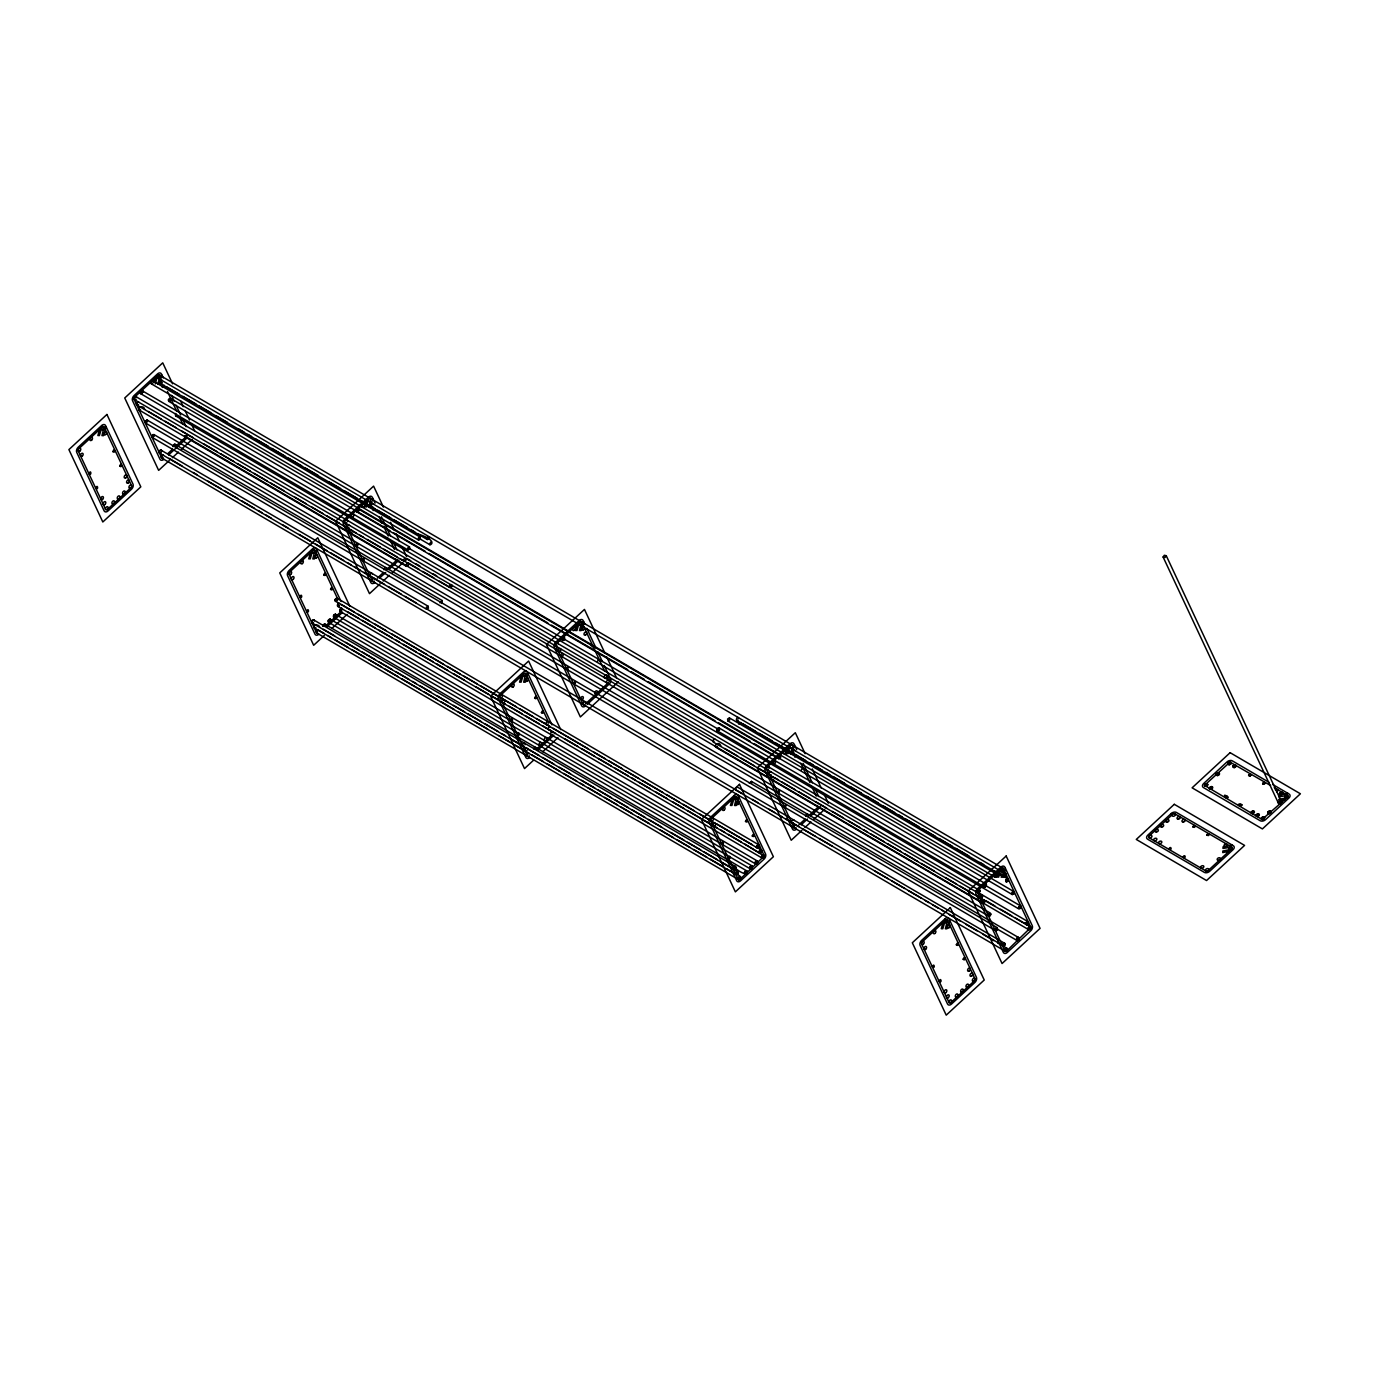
<?xml version="1.0" encoding="UTF-8"?>
<svg xmlns="http://www.w3.org/2000/svg" width="1378" height="1378" viewBox="0 0 1378 1378"><rect width="100%" height="100%" fill="white"/><g stroke="black" fill="none" stroke-linecap="round" stroke-linejoin="round"><path stroke-width="1.5" d="M801.324 769.889L802.582 768.201L803.443 769.424M982.393 901.815C984.702 906.862 985.184 895.924 982.325 902.624M154.215 435.999L152.786 434.587L151.821 437.188L995.639 930.667L997.465 929.564M175.488 445.904L174.403 444.353L172.973 446.661M359.09 510.704L357.66 509.292L356.661 511.772L778.794 758.778L780.62 757.693L780.344 755.73L358.624 509.154M741.14 724.07L741.123 722.933M749.305 783.272L751.372 781.36L1018.807 937.695M977.398 892.152L977.657 890.911M979.999 890.963L978.552 892.91L977.415 892.117M158.16 375.384L134.751 397.019L134.252 399.568L982.014 895.252L982.307 897.216L980.481 898.301L713.408 742.139L713.115 740.175L714.941 739.09M990.92 914.269L990.162 915.853M1000.893 869.673L1001.978 871.24L1003.425 869.311M997.62 929.22L997.172 927.618L153.75 434.449M1011.745 893.461L1012.485 891.893M1013.864 893.891L1014.225 891.962M1004.855 949.735L1004.889 950.975L977.484 892.479M1017.257 937.918L1016.602 940.158M1018.893 939.073L1018.876 937.953M979.655 893.392L1027.867 921.589L1028.195 923.587M1028.212 928.996L1028.401 927.721M357.849 544.913L357.574 543.759M575.487 682.678L575.349 681.662M153.768 436.171C154.439 432.933 149.53 436.585 152.855 437.498M381.706 522.917L380.517 521.762M99.629 429.488L97.855 435.534L99.405 435.569L101.783 427.49M106.123 426.732L103.488 435.655L101.938 435.62L104.091 427.042M154.284 381.895L155.473 377.865M155.249 383.945L157.626 375.867M159.572 377.934L157.781 383.997L159.331 384.031L161.967 375.109M310.498 552.785L308.706 558.831L310.257 558.865L312.634 550.787M316.974 550.029L314.356 558.934L312.789 558.917L314.942 550.322M364.533 507.207L366.324 501.161M366.1 507.242L368.477 499.163M370.424 501.23L368.632 507.293L370.182 507.311L372.818 498.405M521.349 676.064L519.558 682.127L521.108 682.162L523.502 674.083M527.826 673.325L525.207 682.231L523.657 682.196L525.793 673.618M577.175 624.441L575.401 630.504L576.951 630.521L579.328 622.46M583.669 621.702L581.034 630.607L579.483 630.573L581.637 621.995M732.2 799.361L730.409 805.424L731.959 805.441L734.353 797.38M738.694 796.622L736.059 805.527L734.508 805.493L736.644 796.915M786.252 753.8L788.044 747.737M787.803 753.818L790.18 745.756M792.126 747.823L790.335 753.869L791.902 753.904L794.52 744.998M943.052 922.657L941.26 928.703L942.828 928.738L945.205 920.659M949.545 919.918L946.91 928.824L945.36 928.789L947.496 920.211M998.895 871.034L997.104 877.08L998.654 877.114L1001.048 869.036M1005.372 868.278L1002.753 877.2L1001.186 877.166L1003.132 868.347L159.452 375.04L157.626 376.125L157.919 378.072L1005.837 874.048M599.309 660.785L598.379 659.425L597.38 661.647M779.517 791.661L779.276 790.352M175.712 413.813L175.695 415.123M159.745 376.986L159.452 375.04M170.648 400.292L170.355 398.311L1014.053 891.704L1013.157 891.497M337.421 600.222C338.867 596.485 333.183 599.275 335.595 601.308L757.297 847.883L759.123 846.798L758.83 844.852L337.128 598.259M719.075 729.703C720.522 725.982 714.837 728.773 717.249 730.805L984.323 886.967L986.148 885.882L985.856 883.918L718.782 727.756M738.711 724.018L740.692 722.52M751.647 783.307L751.372 781.36M1003.597 874.703L1003.442 876.253M1005.699 875.581L1005.854 874.031M995.932 930.718C999.877 928.789 993.917 926.533 995.639 930.718M1018.738 907.068L1018.531 908.326M175.557 413.521L175.609 415.863L1019.031 909.032L1020.874 907.981L1021.081 906.466L1020.202 908.395L1018.962 907.826L1020.788 906.052L985.27 885.348M1004.528 871.137L1030.796 927.463L1006.646 950.992A1.74 1.154 -59.7 0 1 1004.803 950.028L1005.251 948.96M1026.042 922.692L1025.938 924.259M575.298 683.178L573.437 683.591L574.781 681.438M995.484 928.651L995.209 930.305M977.622 890.946L978.501 889.964M1005.716 875.564L1005.165 876.287A1.74 1.154 -59.7 0 1 1003.356 875.288A1.74 1.154 -59.7 0 1 1005.561 873.635L1004.114 874.014M988.801 913.855L988.319 915.078L990.369 913.941L988.939 916.163L989.766 915.853M995.347 928.772L997.172 927.67M1018.755 907.12L1020.288 905.966M1004.545 945.618L1004.734 943.396A1.74 1.154 -59.7 0 0 1002.443 944.963A1.74 1.154 -59.7 0 0 1004.114 946.066A1.74 1.154 -59.7 0 0 1004.648 943.293M1005.027 949.442L1006.198 948.236L1007.387 949.494M1026.076 922.726L1027.902 921.641M1026.972 924.655L1028.16 923.553M1028.453 927.79L1029.969 926.636M170.579 400.206C172.233 397.364 166.462 398.707 168.822 401.377L389.905 530.651M357.608 545.499L355.782 545.757L357.143 543.655M590.817 645.593L592.385 645.076L592.178 646.937M779.207 792.229L777.45 792.126L779.104 790.266M146.602 422.426L144.897 422.236L146.74 422.633M364.292 560.123C362.001 563.171 362.225 556.54 364.67 558.813M568.236 669.071C565.945 671.741 566.53 665.247 568.752 667.624M1270.619 785.546L1230.02 762.103L1204.493 785.357L1262.076 819.462L1287.483 797.242C1288.671 792.057 1281.402 799.671 1287.465 797.225M1228.435 762.74C1226.127 765.651 1232.845 764.652 1230.726 762.292M1264.057 818.876C1266.365 815.965 1259.647 816.965 1261.748 819.342M162.053 382.791L159.934 382.757L161.984 380.466M717.37 746.48C711.858 749.236 718.506 738.746 721.021 746.325M289.087 574.23L316.699 632.967L738.66 879.715C746.497 875.977 728.376 871.223 727.188 869.07M739.952 879.336L764.135 856.151L745.033 844.163M1001.272 868.915L1002.891 868.174M1006.508 879.061L1006.267 881.713M1007.542 881.352L1008.041 878.837L994.795 871.103M988.801 913.907L990.92 913.941M1013.829 893.84L1012.244 894.546L754.024 743.569M1004.734 943.448L1003.184 943.62L1002.426 945.584M1006.887 950.579L1006.629 951.009A1.74 1.154 -59.7 0 0 1007.025 948.357L997.551 942.81M1028.677 927.411L1029.642 926.688M1018.618 939.865L1017.205 940.64M1030.296 928.961L1028.694 929.685L184.859 436.085M785.873 806.853C783.634 809.644 784.237 802.84 786.39 805.475M78.908 448.642L102.316 427.008M107.398 509.447L130.807 487.812M167.909 453.5L172.595 449.176M175.712 446.283L186.65 436.189L185.289 436.516M168.598 454.947L187.322 437.636M169.287 460.528L158.642 470.363L124.743 397.984L162.742 362.845L172.56 383.79M172.336 457.72L178.417 452.087M181.448 449.28L192.093 439.444M289.759 571.939L313.185 550.287M345.602 520.316L369.011 498.664M326.052 625.526L341.658 611.091C337.834 613.158 341.486 605.562 342.433 609.576M377.21 578.243L383.446 572.456M386.581 569.579L397.501 559.468M326.724 626.973L342.347 612.538M379.45 578.243L385.685 572.473M388.82 569.579L398.173 560.915A3.927 2.601 -59.7 0 0 398.845 560.174M324.312 635.447L313.667 645.283L279.751 572.904L317.767 537.747L349.891 606.337M331.909 628.42L347.118 614.364M380.139 583.824L369.493 593.66L335.595 521.28L373.593 486.124L383.411 507.087M383.187 581.016L389.268 575.384M392.299 572.576L402.944 562.741M500.61 695.235L524.036 673.584M556.454 643.612L579.862 621.96M536.903 748.822L552.509 734.388M586.494 702.969L608.353 682.765A1.74 1.154 -59.7 0 1 606.509 682.454A1.74 1.154 -59.7 0 1 607.836 680.077A1.74 1.154 -59.7 0 1 609.11 681.421M537.592 750.269L553.198 735.835A3.927 2.601 -59.7 0 0 553.853 735.094M587.183 704.416L609.024 684.211A3.927 2.601 -59.7 0 0 609.696 683.471M533.648 760.139L524.518 768.579L490.602 696.183L528.618 661.044L560.743 729.617M542.76 751.716L557.969 737.643M618.36 681.817L580.362 716.956L546.446 644.559L584.461 609.42L604.976 653.241M711.479 818.532L734.887 796.88M767.305 766.909L790.731 745.257M798.913 824.819L805.165 819.049M808.283 816.155L817.654 807.508M801.152 824.819L807.405 819.049M810.522 816.172L819.893 807.508A3.927 2.601 -59.7 0 0 820.547 806.767M801.858 830.4L791.213 840.253L757.297 767.856L795.313 732.717L805.131 753.663M804.89 827.592L810.97 821.977M814.019 819.152L824.664 809.317M922.33 941.811L945.739 920.177M978.156 890.188L1001.582 868.553M950.803 1002.616L974.229 980.981M1149.114 836.067A1.74 1.189 -25.1 0 1 1151.905 835.929A1.74 1.189 -25.1 0 1 1149.941 837.945A1.74 1.189 -25.1 0 1 1149.114 836.067L1172.609 814.346A1.74 1.189 -25.1 0 1 1175.331 814.277A1.74 1.189 -25.1 0 1 1173.35 816.293A1.74 1.189 -25.1 0 1 1172.54 814.415M1208.23 870.517L1231.656 848.865M387.924 538.316L386.443 538.161M170.217 400.602L168.753 400.102L170.235 398.294M809.489 785.012L808.163 784.823M1205.027 784.392L1207.748 784.719L1204.923 786.132M134.734 397.071L136.026 396.675L979.965 890.601M142.21 393.419L140.384 392.661L142.141 390.697L409.524 546.928L409.817 548.875L407.991 549.977L140.9 393.798M135.802 399.344L134.493 399.723M138.368 404.753C135.595 406.734 136.474 400.843 138.851 402.255A1.74 1.154 -59.7 0 0 137.025 402.703A1.74 1.154 -59.7 0 0 136.715 404.891A1.74 1.154 -59.7 0 0 138.523 404.581M170.131 400.998L168.822 401.377M176.918 415.467L175.609 415.863M160.83 452.725L159.021 452.346L160.778 450.003L428.145 606.234L428.437 608.18L426.612 609.283L159.538 453.104M358.401 511.806L357.091 512.203M441.546 603.443L442.114 600.532L175.023 444.353M718.541 730.409L717.249 730.805M738.091 720.126C734.25 722.175 737.902 714.579 738.849 718.593M763.378 857.684L762.068 858.063L340.366 611.487M1005.199 876.27L1003.873 876.684L736.782 720.505M1006.474 879.078L1007.8 878.682A1.74 1.154 -59.7 0 1 1007.404 881.472A1.74 1.154 -59.7 0 1 1005.733 880.37A1.74 1.154 -59.7 0 1 1007.938 878.699M1007.559 881.334L1006.25 881.731M1012.503 891.928L1013.898 891.514M1003.184 943.672L1004.183 943.224M1006.595 950.906L1005.303 951.285L161.881 458.116L134.079 399.31M1013.295 891.532L1012.675 894.064L1014.208 891.807M1275.425 789.715L1277.613 789.732L1276.528 791.73M1279.611 801.376C1275.925 803.219 1281.747 805.148 1281.557 801.858L1166.27 555.73L1164.324 555.265L1163.101 557.005L1278.388 803.116M996.191 930.546L995.209 930.236M152.527 383.825L151.012 382.826L152.786 380.862L420.169 537.093L420.462 539.039L418.636 540.124L151.546 383.962M140.418 410.058C135.63 409.697 143.26 403.444 144.69 409.318M714.372 741.984L713.408 742.139M1003.925 946.135L735.869 790.111L735.576 788.147L737.402 787.062L1004.493 943.224M1288.017 793.418L1278.887 795.244L1278.801 796.811L1287.586 795.451M1278.681 799.395L1286.949 797.741M1278.595 800.962L1284.796 799.722M1232.19 845.041L1223.044 846.867L1222.975 848.435L1231.743 847.074M1231.105 849.365L1222.837 851.018L1222.751 852.586L1228.969 851.346M451.243 584.53C446.799 586.167 452.449 589.801 451.967 585.013M1025.921 924.225L1026.989 924.69M1017.808 937.522L1018.566 937.522A1.74 1.154 -59.7 0 1 1018.187 940.313A1.74 1.154 -59.7 0 1 1016.516 939.21A1.74 1.154 -59.7 0 1 1018.721 937.54M1280.041 801.255L1281.557 801.858A1.74 1.189 -25.1 0 1 1279.594 803.787A1.74 1.189 -25.1 0 1 1278.767 801.91A1.74 1.189 -25.1 0 1 1281.557 801.772M157.919 378.072L159.211 377.693A1.74 1.154 -59.7 0 1 157.368 377.159A1.74 1.154 -59.7 0 1 159.038 374.919A1.74 1.154 -59.7 0 1 159.831 376.866M164.361 385.513L162.294 387.425A1.74 1.154 -59.7 0 1 164.327 385.427M990.386 913.132L146.981 419.963C143.57 423.701 144.931 419.722 147.033 420.962M161.881 458.116L163.19 457.737A1.74 1.154 -59.7 0 1 161.622 458.013A1.74 1.154 -59.7 0 1 161.743 455.997A1.74 1.154 -59.7 0 1 163.465 455.119L161.829 455.791L161.467 457.703M429.075 536.628C423.993 537.885 430.401 542.002 429.316 536.8M420.169 537.093L418.344 538.178L418.636 540.124M431.435 541.692C423.804 548.633 444.043 542.536 418.464 534.096M409.524 546.928L407.699 548.013L407.991 549.977M404.15 561.311C409.507 559.606 402.152 556.333 404.15 561.311L137.059 405.132M406.527 566.375C411.884 564.67 404.529 561.397 406.527 566.375L139.436 410.196M442.114 600.532L440.047 602.823M428.145 606.234L426.336 607.319L426.612 609.283M335.595 601.308L336.887 600.911A1.74 1.154 -59.7 0 1 335.043 600.498A1.74 1.154 -59.7 0 1 336.68 598.207A1.74 1.154 -59.7 0 1 337.507 600.136M337.989 606.423L339.574 605.7A1.74 1.154 -59.7 0 1 337.851 606.372L337.696 604.46L339.522 603.375A1.74 1.154 -59.7 0 0 337.679 604.391A1.74 1.154 -59.7 0 0 337.851 606.372L759.691 852.999L761 852.62L761.483 850.123L755.661 846.695M335.509 614.347L333.683 615.432L333.976 617.396L755.678 863.972L757.504 862.886L757.211 860.923L335.509 614.347L336.043 615.088A1.74 1.154 -59.7 0 0 334.406 614.502A1.74 1.154 -59.7 0 0 333.545 617.017A1.74 1.154 -59.7 0 0 335.577 616.672L333.976 617.396M330.186 619.256L328.36 620.358L328.653 622.305L750.355 868.898L752.181 867.795L751.906 865.849L330.186 619.256L330.651 620.806A1.74 1.154 -59.7 0 0 329.669 619.17A1.74 1.154 -59.7 0 0 328.085 621.289A1.74 1.154 -59.7 0 0 329.618 622.167L328.653 622.305M313.702 619.928L311.876 621.013L312.151 622.977L733.871 869.552L735.697 868.467L735.404 866.504L313.702 619.928L314.218 620.686M735.749 868.381C737.144 870.259 748.547 877.614 746.583 870.775L324.863 624.182L322.814 626.473M312.151 622.977L313.461 622.58A1.74 1.154 -59.7 0 1 311.686 622.443A1.74 1.154 -59.7 0 1 312.685 620.083A1.74 1.154 -59.7 0 1 314.287 620.755M319.782 627.162C318.662 623.459 312.306 624.854 314.528 628.041L736.248 874.617L737.833 873.91L738.022 871.74L721.056 861.801M314.528 628.041L315.838 627.645A1.74 1.154 -59.7 0 1 314.201 627.782A1.74 1.154 -59.7 0 1 314.494 625.698A1.74 1.154 -59.7 0 1 316.251 625.044L316.062 624.992M324.054 633.346L318.18 630.022L316.527 632.709M729.427 717.921L727.601 719.006L727.894 720.97L994.968 877.131L996.794 876.046L996.501 874.083L729.427 717.921L729.703 719.867L727.894 720.97M780.344 755.73L778.518 756.832L778.794 758.778M1005.113 873.566L1005.406 873.635A1.74 1.154 -59.7 0 1 1005.027 876.408M996.501 874.083L994.675 875.168L994.968 877.131M985.856 883.918L984.03 885.02L984.323 886.967M758.83 844.852L757.004 845.937L757.297 847.883M761.224 849.95L759.416 851.053L759.691 852.999M982.014 895.252L980.051 897.888M763.601 855.032L761.776 856.117L762.068 858.063M984.081 900.265L984.633 900.489A1.74 1.154 -59.7 0 1 983.995 903.124A1.74 1.154 -59.7 0 1 982.325 902.004A1.74 1.154 -59.7 0 1 984.529 900.334M757.366 860.94A1.74 1.154 -59.7 0 0 755.144 862.611A1.74 1.154 -59.7 0 0 756.815 863.73A1.74 1.154 -59.7 0 0 757.366 860.94L755.402 862.025L755.678 863.972M751.906 865.849L750.08 866.934L750.355 868.898M1026.644 924.707L976.968 895.993M735.404 866.504L733.578 867.606L733.871 869.552M746.583 870.775L744.757 871.861L745.05 873.807M737.953 871.619A1.74 1.154 -59.7 0 0 735.749 873.29A1.74 1.154 -59.7 0 0 737.419 874.393A1.74 1.154 -59.7 0 0 737.953 871.619L735.955 872.67L736.248 874.617M740.331 876.684A1.74 1.154 -59.7 0 0 738.126 878.354A1.74 1.154 -59.7 0 0 739.797 879.474A1.74 1.154 -59.7 0 0 740.331 876.684L738.367 877.769L738.66 879.715M996.501 928.651L1017.326 940.64M145.448 423.012L988.612 916.077M1268.949 782.273L1232.311 760.845A3.927 2.67 -25.1 0 0 1227.04 761.896L1203.631 783.548A3.927 2.67 -25.1 0 0 1203.425 787.561L1260.215 820.754A3.927 2.67 -25.1 0 0 1265.486 819.703L1288.895 798.069A3.927 2.67 -25.1 0 0 1289.102 794.055L1272.617 784.409M1274.237 787.648L1285.088 794.004M1174.952 813.881L1229.262 845.627M1149.097 837.772L1205.888 870.982M166.221 386.598L179.192 394.194M182.912 396.364L195.883 403.961M199.603 406.131L210.731 412.625M216.294 415.88L227.422 422.391M238.549 428.902L244.113 432.158M247.816 434.328L251.537 436.499M255.24 438.669L268.228 446.248M271.931 448.418L284.919 456.015M288.622 458.185L301.61 465.781M305.313 467.952L318.301 475.531M329.428 482.042L340.555 488.553M344.276 490.723L357.246 498.302M360.967 500.472L373.938 508.069M377.658 510.239L390.646 517.835M394.349 520.006L407.337 527.585M411.04 529.755L414.744 531.925M742.553 723.605L755.54 731.201M759.244 733.372L772.231 740.951M775.935 743.121L788.922 750.717M795.02 750.7A1.74 1.154 -59.7 0 0 793.28 750.631A1.74 1.154 -59.7 0 0 792.557 752.888L805.613 760.484M809.317 762.654L813.037 764.807M816.741 766.978L822.304 770.233M826.008 772.403L829.728 774.574M833.432 776.744L844.559 783.255M850.123 786.511L861.25 793.005M866.814 796.26L877.941 802.771M883.505 806.027L894.632 812.538M898.353 814.708L902.056 816.878M905.759 819.049L918.747 826.628M922.45 828.798L935.438 836.394M939.159 838.565L952.129 846.161M955.85 848.331L968.82 855.91M979.947 862.421L983.668 864.592M160.451 383.515L427.542 539.676M418.774 538.23L429.902 544.741M393.608 532.821L425.199 551.286M428.92 553.456L547.807 622.977M551.527 625.164L627.696 669.691M631.417 671.861L644.404 679.475M648.125 681.645L715.01 720.746M718.73 722.916L750.304 741.381M409.369 548.599L719.609 730.013M407.027 558.572L410.73 560.743M416.294 563.981L420.014 566.151M432.985 573.748L436.705 575.918M407.888 562.724L419.033 569.252M422.753 571.422L433.898 577.933M439.461 581.189L712.564 740.882M985.649 900.557L994.933 906.001M1000.514 909.256L1011.659 915.767M1015.362 917.937L1030.227 926.636M148.393 411.488L161.381 419.084M165.084 421.255L176.212 427.766M181.775 431.021L192.903 437.515M204.03 444.026L217.018 451.622M220.721 453.793L233.709 461.372M237.412 463.542L250.4 471.138M254.103 473.309L267.091 480.905M270.811 483.075L283.782 490.654M294.909 497.165L306.037 503.676M311.6 506.932L322.745 513.443M326.448 515.613L339.436 523.192M343.139 525.362L356.127 532.959M359.83 535.129L363.534 537.299M367.254 539.47L380.242 547.049M383.945 549.219L396.933 556.815M400.636 558.986L450.003 587.648M724.725 748.495L737.712 756.074M741.416 758.244L754.403 765.841M758.107 768.011L771.094 775.607M774.798 777.778L778.518 779.948M782.222 782.118L795.209 789.697M798.913 791.868L810.04 798.379M815.604 801.634L826.731 808.145M832.295 811.401L843.422 817.895M848.986 821.15L860.113 827.661M863.834 829.832L867.537 832.002M871.258 834.172L884.228 841.751M887.949 843.922L900.919 851.518M904.64 853.688L917.61 861.284M921.331 863.455L934.318 871.034M945.446 877.545L956.573 884.056M960.277 886.226L973.264 893.822M715.768 747.203L982.859 903.365M168.994 458.34L181.999 465.936M193.144 472.447L196.865 474.618M208.009 481.146L221.014 488.742M224.717 490.912L237.722 498.526M241.443 500.696L254.448 508.293M258.168 510.48L261.889 512.65M265.592 514.821L271.173 518.076M282.318 524.587L287.881 527.86M299.043 534.371L310.188 540.882M315.751 544.155L326.896 550.666M330.617 552.836L343.622 560.45M347.342 562.62L351.046 564.791M354.766 566.961L360.347 570.216M364.05 572.387L367.771 574.557M371.492 576.727L384.496 584.341M388.2 586.511L401.205 594.125M404.925 596.295L416.07 602.806M427.214 609.317L741.175 792.901M752.319 799.429L757.9 802.685M769.045 809.196L774.625 812.452M778.329 814.639L782.049 816.809M785.77 818.98L798.775 826.576M802.478 828.746L815.483 836.36M819.204 838.53L832.209 846.126M843.353 852.655L848.934 855.91M860.079 862.421L863.782 864.592M874.944 871.12L887.949 878.716M891.652 880.886L904.657 888.5M908.378 890.67L921.382 898.267M925.103 900.454L928.806 902.624M932.527 904.795L938.108 908.05M941.811 910.221L945.532 912.391M949.253 914.561L960.397 921.09M965.961 924.345L977.105 930.856M982.686 934.129L993.831 940.64M341.382 604.46L354.387 612.056M358.108 614.244L369.252 620.755M374.816 624.01L385.961 630.521M391.541 633.794L426.836 654.429M430.556 656.6L443.561 664.196M447.264 666.384L460.269 673.98M463.99 676.15L476.995 683.764M480.715 685.934L499.284 696.786M503.004 698.956L516.009 706.569M519.73 708.74L532.735 716.353M536.438 718.524L549.443 726.12M553.164 728.29L588.458 748.926M594.039 752.199L605.183 758.71M608.904 760.88L621.909 768.493M625.612 770.664L638.617 778.26M642.337 780.43L662.766 792.384M666.487 794.555L679.492 802.168M683.212 804.339L694.357 810.85M699.921 814.105L711.065 820.633M716.646 823.889L751.94 844.525M347.463 611.694L358.624 618.222M362.328 620.393L375.333 627.989M379.053 630.159L392.058 637.773M395.779 639.943L399.482 642.114M403.203 644.284L416.208 651.897M419.928 654.068L432.933 661.664M436.637 663.834L447.781 670.363M453.362 673.618L464.507 680.129M475.651 686.657L488.656 694.254M492.377 696.424L505.381 704.037M509.102 706.208L522.107 713.804M525.81 715.974L538.815 723.588M542.536 725.758L555.541 733.354M564.825 738.797L577.83 746.394M581.55 748.564L594.555 756.178M598.259 758.348L611.264 765.944M614.984 768.114L627.989 775.728M631.71 777.898L635.413 780.069M639.134 782.239L650.278 788.767M655.859 792.023L667.004 798.534M672.567 801.789L683.729 808.318M687.433 810.488L700.437 818.084M704.158 820.272L717.163 827.868M720.883 830.038L724.587 832.209M728.307 834.379L741.312 841.992M323.503 629.333L334.647 635.861M345.792 642.372L358.797 649.968M362.517 652.156L375.522 659.752M379.226 661.922L392.23 669.536M395.951 671.706L408.956 679.302M412.677 681.473L416.38 683.643M420.101 685.813L431.245 692.342M436.826 695.597L447.971 702.108M453.534 705.381L464.679 711.892M468.399 714.062L481.404 721.676M485.125 723.846L498.13 731.442M501.833 733.613L505.554 735.783M509.274 737.971L522.279 745.567M525.983 747.737L538.987 755.351M542.708 757.521L553.853 764.032M559.434 767.288L570.578 773.816M581.723 780.327L594.728 787.94M598.448 790.111L611.453 797.707M615.156 799.877L628.161 807.491M631.882 809.661L644.887 817.257M648.607 819.428L661.612 827.041M670.897 832.467L683.901 840.08M687.622 842.251L700.627 849.847M704.33 852.017L717.335 859.631M327.775 635.516L331.495 637.687M335.198 639.857L348.203 647.471M351.924 649.641L364.929 657.237M368.649 659.425L381.654 667.021M385.358 669.191L398.363 676.805M402.083 678.975L420.652 689.827M424.372 691.997L437.377 699.611M441.098 701.781L454.103 709.377M457.806 711.565L470.811 719.161M474.532 721.331L487.536 728.945M498.681 735.456L509.826 741.967M515.406 745.24L526.551 751.751M532.132 755.006L543.276 761.534M546.98 763.705L559.985 771.301M563.705 773.471L576.71 781.085M580.431 783.255L584.134 785.426M587.855 787.596L600.86 795.209M604.58 797.38L617.585 804.976M621.289 807.146L632.45 813.675M638.014 816.93L649.159 823.441M660.303 829.969L673.308 837.566M677.029 839.736L690.034 847.349M693.754 849.52L706.759 857.116M710.462 859.286L723.467 866.9M1012.262 894.598L1011.71 893.409M153.079 380.914L153.544 382.464A1.74 1.154 -59.7 0 0 152.493 380.862A1.74 1.154 -59.7 0 0 150.994 383.067A1.74 1.154 -59.7 0 0 152.613 383.79M142.451 390.749L142.968 391.886M140.969 407.147L141.228 407.32A1.74 1.154 -59.7 0 0 139.505 407.647A1.74 1.154 -59.7 0 0 138.971 409.783A1.74 1.154 -59.7 0 0 140.573 409.955M146.981 419.963L147.515 421.1M161.071 450.055L161.605 451.192A1.74 1.154 -59.7 0 0 160.244 450.124A1.74 1.154 -59.7 0 0 159.038 452.535A1.74 1.154 -59.7 0 0 160.933 452.69M324.863 624.182L325.397 624.94A1.74 1.154 -59.7 0 0 323.968 624.234A1.74 1.154 -59.7 0 0 322.762 626.284M1030.434 926.705A1.74 1.154 -59.7 0 1 1029.9 929.495A1.74 1.154 -59.7 0 1 1028.229 928.376A1.74 1.154 -59.7 0 1 1030.434 926.705L1030.692 927.118M1163.101 557.005L1165.047 557.487L1166.27 555.73M948.701 922.76L974.901 978.69M921.658 944.102L949.046 1002.581M812.262 768.907L821.185 787.958M823.872 793.676L828.333 803.202M796.742 749.735L794.004 743.879A3.927 2.601 -59.7 0 0 790.042 743.81L766.633 765.462A3.927 2.601 -59.7 0 0 765.117 770.595L792.505 829.074A3.927 2.601 -59.7 0 0 796.467 829.16M803.133 763.378L812.262 782.876M815.001 788.716L818.67 796.518M800.911 763.274L809.937 782.566M811.745 786.425L816.276 796.071M766.633 769.182L794.038 827.678M737.85 799.464L764.049 855.394M710.807 820.806L738.195 879.302M606.768 657.048L616.586 677.993M584.978 624.492L583.152 620.582A3.927 2.601 -59.7 0 0 579.191 620.513L555.782 642.165A3.927 2.601 -59.7 0 0 554.266 647.298L581.654 705.794A3.927 2.601 -59.7 0 0 585.616 705.863M586.804 628.385L595.933 647.884M597.759 651.777L602.324 661.526M604.15 665.436L610.54 679.078A3.927 2.601 -59.7 0 1 610.109 682.833M582.825 624.561L604.511 670.845M606.32 674.703L609.024 680.491M555.782 645.886L583.187 704.382M551.975 724.845L527.309 672.206A3.927 2.601 -59.7 0 0 523.347 672.137L499.938 693.789A3.927 2.601 -59.7 0 0 498.423 698.922L525.828 757.418A3.927 2.601 -59.7 0 0 529.772 757.487M526.999 676.185L548.668 722.468M499.938 697.509L527.343 756.005M390.56 522.331L394.125 529.944M395.917 533.751L399.482 541.382M402.152 547.083L406.613 556.609M375.04 503.142L372.301 497.303A3.927 2.601 -59.7 0 0 368.339 497.217L344.931 518.869A3.927 2.601 -59.7 0 0 343.415 524.002L370.803 582.498A3.927 2.601 -59.7 0 0 374.764 582.567M381.43 516.802L390.56 536.283M393.298 542.14L396.95 549.943M379.208 516.698L381.913 522.469M383.721 526.327L388.234 535.973M390.043 539.831L394.556 549.477M344.931 522.606L372.318 581.085M341.124 601.566L316.458 548.926A3.927 2.601 -59.7 0 0 312.496 548.84L289.087 570.492A3.927 2.601 -59.7 0 0 287.571 575.625L314.976 634.121A3.927 2.601 -59.7 0 0 318.921 634.19M316.13 552.888L337.817 599.172M180.587 400.929L183.274 406.648M185.048 410.455L189.509 419.98M191.301 423.804L194.866 431.417M163.276 377.899L161.433 374.006A3.927 2.601 -59.7 0 0 157.488 373.938L134.062 395.572A3.927 2.601 -59.7 0 0 132.546 400.705L159.951 459.201A3.927 2.601 -59.7 0 0 163.913 459.27M171.492 395.452L174.231 401.308M176.057 405.201L180.621 414.95M182.447 418.843L186.099 426.646M167.444 391.473L176.47 410.765M179.192 416.535L182.809 424.252M105.279 429.591L131.478 485.521M78.236 450.933L105.641 509.412M374.161 581.051A1.74 1.154 -59.7 0 1 372.473 581.309A1.74 1.154 -59.7 0 1 372.594 579.294A1.74 1.154 -59.7 0 1 374.316 578.415M346.601 522.71A1.74 1.154 -59.7 0 1 344.81 522.176A1.74 1.154 -59.7 0 1 346.36 519.885A1.74 1.154 -59.7 0 1 347.359 521.607M370.182 500.903A1.74 1.154 -59.7 0 1 368.271 500.765A1.74 1.154 -59.7 0 1 369.493 498.336A1.74 1.154 -59.7 0 1 370.871 499.542M341.589 611.177A1.74 1.154 -59.7 0 1 339.849 610.902A1.74 1.154 -59.7 0 1 340.831 608.576A1.74 1.154 -59.7 0 1 342.433 609.162M317.646 633.122A1.74 1.154 -59.7 0 1 316.44 631.675A1.74 1.154 -59.7 0 1 318.421 630.004M371.371 576.314A1.74 1.154 -59.7 0 1 369.855 575.746A1.74 1.154 -59.7 0 1 370.837 573.558A1.74 1.154 -59.7 0 1 372.439 573.937M352.01 532.58A1.74 1.154 -59.7 0 1 350.133 533.424A1.74 1.154 -59.7 0 1 350.081 531.305A1.74 1.154 -59.7 0 1 351.958 530.461M373.145 510.583A1.74 1.154 -59.7 0 1 375.178 508.723M364.137 506.363A1.74 1.154 -59.7 0 1 362.001 506.932A1.74 1.154 -59.7 0 1 362.965 504.314A1.74 1.154 -59.7 0 1 364.481 505.433M383.911 569.734A1.74 1.154 -59.7 0 1 385.427 567.564A1.74 1.154 -59.7 0 1 386.529 569.062M396.175 559.864A1.74 1.154 -59.7 0 1 395.624 558.813M349.289 527.963A1.74 1.154 -59.7 0 1 347.566 528.187A1.74 1.154 -59.7 0 1 347.807 526.086A1.74 1.154 -59.7 0 1 349.599 525.397M372.628 506.398A1.74 1.154 -59.7 0 1 370.958 506.501A1.74 1.154 -59.7 0 1 371.25 504.4A1.74 1.154 -59.7 0 1 373.007 503.745M186.719 436.103A1.74 1.154 -59.7 0 1 184.893 436.154M135.75 399.413A1.74 1.154 -59.7 0 1 133.993 399.086A1.74 1.154 -59.7 0 1 135.113 396.761A1.74 1.154 -59.7 0 1 136.629 397.587M142.227 393.436A1.74 1.154 -59.7 0 1 140.367 393.126A1.74 1.154 -59.7 0 1 141.693 390.749A1.74 1.154 -59.7 0 1 142.968 392.093M173.06 446.438A1.74 1.154 -59.7 0 1 174.575 444.267A1.74 1.154 -59.7 0 1 175.661 445.766M161.932 382.946A1.74 1.154 -59.7 0 1 160.158 383.291A1.74 1.154 -59.7 0 1 160.348 381.172A1.74 1.154 -59.7 0 1 162.156 380.466M796.019 827.472A1.74 1.154 -59.7 0 1 794.245 827.971A1.74 1.154 -59.7 0 1 794.262 825.939A1.74 1.154 -59.7 0 1 796.036 824.991M768.235 769.355A1.74 1.154 -59.7 0 1 766.53 768.683A1.74 1.154 -59.7 0 1 768.097 766.461A1.74 1.154 -59.7 0 1 769.062 768.183M791.816 747.565A1.74 1.154 -59.7 0 1 789.956 747.255A1.74 1.154 -59.7 0 1 791.282 744.895A1.74 1.154 -59.7 0 1 792.557 746.221M793.005 822.942A1.74 1.154 -59.7 0 1 791.558 822.235A1.74 1.154 -59.7 0 1 792.643 820.082A1.74 1.154 -59.7 0 1 794.176 820.599M773.661 779.259A1.74 1.154 -59.7 0 1 771.869 780.034A1.74 1.154 -59.7 0 1 771.697 778.053A1.74 1.154 -59.7 0 1 773.471 776.951M794.865 757.177A1.74 1.154 -59.7 0 1 797.207 755.506M785.787 753.06A1.74 1.154 -59.7 0 1 783.651 753.421A1.74 1.154 -59.7 0 1 784.823 750.821A1.74 1.154 -59.7 0 1 786.149 752.233M805.63 816.327A1.74 1.154 -59.7 0 1 807.181 814.14A1.74 1.154 -59.7 0 1 808.197 815.742M817.809 806.423A1.74 1.154 -59.7 0 1 817.326 805.389M771.008 774.539A1.74 1.154 -59.7 0 1 769.286 774.78A1.74 1.154 -59.7 0 1 769.527 772.662A1.74 1.154 -59.7 0 1 771.301 771.99M794.262 753.043A1.74 1.154 -59.7 0 1 792.557 752.888M584.944 704.416A1.74 1.154 -59.7 0 1 583.066 703.986A1.74 1.154 -59.7 0 1 584.651 701.66A1.74 1.154 -59.7 0 1 585.564 703.486M557.384 646.058A1.74 1.154 -59.7 0 1 555.696 645.61A1.74 1.154 -59.7 0 1 556.85 643.319A1.74 1.154 -59.7 0 1 558.331 644.163M580.793 624.423A1.74 1.154 -59.7 0 1 579.087 623.648A1.74 1.154 -59.7 0 1 580.827 621.512A1.74 1.154 -59.7 0 1 581.499 623.562M529.324 755.799A1.74 1.154 -59.7 0 1 527.585 756.315A1.74 1.154 -59.7 0 1 527.533 754.334A1.74 1.154 -59.7 0 1 529.273 753.301M547.927 724.105A1.74 1.154 -59.7 0 1 545.964 724.087A1.74 1.154 -59.7 0 1 547.135 721.624A1.74 1.154 -59.7 0 1 548.547 722.813M523.933 746.204A1.74 1.154 -59.7 0 1 522.486 745.205A1.74 1.154 -59.7 0 1 524.088 743.155A1.74 1.154 -59.7 0 1 525.052 744.775M545.533 740.675A1.74 1.154 -59.7 0 1 544.276 739.435A1.74 1.154 -59.7 0 1 545.981 737.523A1.74 1.154 -59.7 0 1 546.79 739.263M533.699 748.96A1.74 1.154 -59.7 0 1 535.387 747.358A1.74 1.154 -59.7 0 1 536.214 748.891M549.633 729.668A1.74 1.154 -59.7 0 1 548.323 728.307A1.74 1.154 -59.7 0 1 550.304 726.585M527.085 750.545A1.74 1.154 -59.7 0 1 525.242 751.286A1.74 1.154 -59.7 0 1 525.207 749.201A1.74 1.154 -59.7 0 1 527.033 748.288M551.923 734.767A1.74 1.154 -59.7 0 1 550.752 733.148A1.74 1.154 -59.7 0 1 552.888 731.752M540.882 745.136A1.74 1.154 -59.7 0 1 539.005 745.067A1.74 1.154 -59.7 0 1 540.021 742.656A1.74 1.154 -59.7 0 1 541.606 743.465M595.072 693.823A1.74 1.154 -59.7 0 1 595.554 691.274A1.74 1.154 -59.7 0 1 597.415 691.653A1.74 1.154 -59.7 0 1 595.968 693.995M1004.803 950.028A1.74 1.154 -59.7 0 1 1007.025 948.357M1275.322 789.766A1.74 1.189 -25.1 0 1 1277.682 789.749A1.74 1.189 -25.1 0 1 1276.769 791.678M89.053 473.705C91.861 476.581 91.034 468.503 89.053 473.619M95.84 488.191C98.734 490.981 97.614 483.196 95.84 488.019M112.927 451.639C116.217 454.12 114.253 446.558 112.927 451.639M119.697 466.108C122.849 468.709 121.333 460.993 119.697 466.108M299.904 597.001C302.902 599.74 301.679 591.817 299.904 597.001M306.691 611.47C309.688 614.209 308.431 606.389 306.691 611.401M323.778 574.936C326.879 577.554 325.346 569.924 323.778 574.85M330.565 589.405C333.631 591.989 332.305 584.479 330.565 589.233M510.756 720.298C513.684 723.037 512.495 715.389 510.773 720.126M517.542 734.767C520.643 737.419 519.161 729.634 517.542 734.767M534.63 698.215C537.782 700.816 536.249 693.065 534.63 698.215M541.416 712.702C544.379 715.44 543.156 707.569 541.416 712.615M721.607 843.577C724.604 846.316 723.347 838.496 721.624 843.508M728.394 858.063C731.632 860.578 729.72 853.051 728.394 857.977M745.481 821.512C748.581 824.078 747.169 816.62 745.498 821.34M752.267 835.998C755.265 838.737 754.042 830.813 752.267 835.998M932.475 966.874C935.714 969.406 933.853 961.827 932.475 966.874M939.245 981.36C942.535 983.823 940.657 976.279 939.245 981.36M956.332 944.808C959.174 947.651 958.278 939.641 956.349 944.722M963.119 959.277C965.926 962.12 965.134 954.265 963.136 959.122M1168.871 848.9C1172.592 851.38 1171.059 844.697 1168.871 848.9M1182.927 857.116C1186.734 859.545 1185.046 852.896 1182.927 857.116M1192.745 826.817C1196.586 829.229 1194.795 822.666 1192.745 826.766M1206.801 835.051C1210.556 837.462 1208.937 830.917 1206.818 834.913M1224.715 797.276C1234.843 799.757 1219.013 791.213 1226.678 797.759C1228.969 795.692 1224.715 795.399 1224.715 797.207M1238.77 805.493C1249.312 805.165 1232.053 802.633 1240.82 805.923C1242.853 803.77 1238.684 803.684 1238.77 805.424M1248.571 775.194C1249.622 777.898 1253.412 772.231 1249.967 776.245C1246.59 775.108 1253.601 772.386 1248.606 775.073M1262.644 783.427C1263.092 785.563 1266.072 782.825 1265.262 782.721C1259.389 787.338 1267.415 778.828 1262.644 783.427M1209.488 787.906C1211.744 792.264 1214.035 783.479 1209.488 787.906M1216.274 774.212C1218.531 778.57 1220.822 769.785 1216.274 774.212M1232.914 766.254C1235.153 770.612 1237.461 761.827 1232.914 766.254M1251.207 812.262C1253.463 816.62 1255.754 807.835 1251.207 812.262M1256.133 815.139C1258.372 819.497 1260.681 810.712 1256.133 815.139M1267.777 812.314C1270.034 816.672 1272.325 807.887 1267.777 812.314M1279.542 793.504C1281.798 797.862 1284.089 789.06 1279.542 793.504M106.916 414.468L68.9 449.607L102.816 521.986L140.814 486.847L106.916 414.468M101.645 425.561L78.236 447.195A3.927 2.601 -59.7 0 0 76.72 452.329L104.108 510.825A3.927 2.601 -59.7 0 0 108.07 510.894L131.478 489.259A3.927 2.601 -59.7 0 0 132.994 484.126L105.606 425.63A3.927 2.601 -59.7 0 0 101.645 425.561M739.469 784.34L701.454 819.479L735.37 891.876L773.385 856.72L739.469 784.34M734.216 795.433L710.79 817.085A3.927 2.601 -59.7 0 0 709.274 822.218L736.679 880.697A3.927 2.601 -59.7 0 0 740.641 880.783L764.049 859.131A3.927 2.601 -59.7 0 0 765.565 853.998L738.16 795.502A3.927 2.601 -59.7 0 0 734.216 795.433M950.32 907.637L912.322 942.776L946.221 1015.155L984.236 980.016L950.32 907.637M1006.164 856.014L968.148 891.153L1002.064 963.532L1040.08 928.393L1006.164 856.014M945.067 918.73L921.641 940.364A3.927 2.601 -59.7 0 0 920.125 945.515L947.53 1003.994A3.927 2.601 -59.7 0 0 951.492 1004.062L974.901 982.428A3.927 2.601 -59.7 0 0 976.416 977.295L949.029 918.799A3.927 2.601 -59.7 0 0 945.067 918.73M1000.893 867.106L977.484 888.741A3.927 2.601 -59.7 0 0 975.968 893.874L1003.373 952.37A3.927 2.601 -59.7 0 0 1007.318 952.439L1030.744 930.805A3.927 2.601 -59.7 0 0 1032.26 925.671L1004.855 867.175A3.927 2.601 -59.7 0 0 1000.893 867.106M1174.28 804.304L1136.282 839.443L1206.56 880.542L1244.575 845.403L1174.28 804.304M1230.123 752.681L1192.108 787.82L1262.403 828.919L1300.401 793.78L1230.123 752.681M1171.197 813.52L1147.788 835.171A3.927 2.67 -25.1 0 0 1147.581 839.185L1204.372 872.377A3.927 2.67 -25.1 0 0 1209.643 871.327L1233.052 849.692A3.927 2.67 -25.1 0 0 1233.258 845.679L1176.467 812.469A3.927 2.67 -25.1 0 0 1171.197 813.52M746.17 873.566A1.74 1.154 -59.7 0 0 746.721 870.793A1.74 1.154 -59.7 0 0 744.499 872.463A1.74 1.154 -59.7 0 0 746.17 873.566M763.205 857.822A1.74 1.154 -59.7 0 0 763.739 855.049A1.74 1.154 -59.7 0 0 761.534 856.72A1.74 1.154 -59.7 0 0 763.205 857.822M751.492 868.64A1.74 1.154 -59.7 0 0 752.043 865.866A1.74 1.154 -59.7 0 0 749.821 867.537A1.74 1.154 -59.7 0 0 751.492 868.64M760.828 852.758A1.74 1.154 -59.7 0 0 761.362 849.968A1.74 1.154 -59.7 0 0 759.157 851.638A1.74 1.154 -59.7 0 0 760.828 852.758M981.618 898.06A1.74 1.154 -59.7 0 0 982.152 895.269A1.74 1.154 -59.7 0 0 979.947 896.94A1.74 1.154 -59.7 0 0 981.618 898.06M290.689 574.402A1.74 1.154 -59.7 0 0 291.223 571.612A1.74 1.154 -59.7 0 0 289.018 573.282A1.74 1.154 -59.7 0 0 290.689 574.402M314.098 552.75A1.74 1.154 -59.7 0 0 314.632 549.977A1.74 1.154 -59.7 0 0 312.427 551.631A1.74 1.154 -59.7 0 0 314.098 552.75M316.475 557.814A1.74 1.154 -59.7 0 0 317.009 555.041A1.74 1.154 -59.7 0 0 314.804 556.712A1.74 1.154 -59.7 0 0 316.475 557.814M293.066 579.466A1.74 1.154 -59.7 0 0 293.6 576.676A1.74 1.154 -59.7 0 0 291.378 578.347A1.74 1.154 -59.7 0 0 293.066 579.466M302.402 563.568A1.74 1.154 -59.7 0 0 302.936 560.794A1.74 1.154 -59.7 0 0 300.714 562.465A1.74 1.154 -59.7 0 0 302.402 563.568M352.906 516.871A1.74 1.154 -59.7 0 0 353.44 514.097A1.74 1.154 -59.7 0 0 351.235 515.751A1.74 1.154 -59.7 0 0 352.906 516.871M130.652 487.95A1.74 1.154 -59.7 0 0 131.186 485.159A1.74 1.154 -59.7 0 0 128.964 486.83A1.74 1.154 -59.7 0 0 130.652 487.95M107.226 509.584A1.74 1.154 -59.7 0 0 107.76 506.811A1.74 1.154 -59.7 0 0 105.555 508.482A1.74 1.154 -59.7 0 0 107.226 509.584M79.838 451.106A1.74 1.154 -59.7 0 0 80.372 448.332A1.74 1.154 -59.7 0 0 78.15 449.986A1.74 1.154 -59.7 0 0 79.838 451.106M103.247 429.454A1.74 1.154 -59.7 0 0 103.781 426.68A1.74 1.154 -59.7 0 0 101.576 428.351A1.74 1.154 -59.7 0 0 103.247 429.454M105.624 434.518A1.74 1.154 -59.7 0 0 106.158 431.745A1.74 1.154 -59.7 0 0 103.953 433.415A1.74 1.154 -59.7 0 0 105.624 434.518M82.198 456.17A1.74 1.154 -59.7 0 0 82.749 453.396A1.74 1.154 -59.7 0 0 80.527 455.067A1.74 1.154 -59.7 0 0 82.198 456.17M125.898 477.804A1.74 1.154 -59.7 0 0 126.431 475.031A1.74 1.154 -59.7 0 0 124.227 476.702A1.74 1.154 -59.7 0 0 125.898 477.804M102.489 499.456A1.74 1.154 -59.7 0 0 103.023 496.683A1.74 1.154 -59.7 0 0 100.801 498.354A1.74 1.154 -59.7 0 0 102.489 499.456M124.261 493.841A1.74 1.154 -59.7 0 0 124.795 491.068A1.74 1.154 -59.7 0 0 122.59 492.738A1.74 1.154 -59.7 0 0 124.261 493.841M113.616 503.693A1.74 1.154 -59.7 0 0 114.15 500.903A1.74 1.154 -59.7 0 0 111.945 502.574A1.74 1.154 -59.7 0 0 113.616 503.693M91.534 440.271A1.74 1.154 -59.7 0 0 92.085 437.498A1.74 1.154 -59.7 0 0 89.863 439.169A1.74 1.154 -59.7 0 0 91.534 440.271M128.275 482.868A1.74 1.154 -59.7 0 0 128.809 480.095A1.74 1.154 -59.7 0 0 126.604 481.766A1.74 1.154 -59.7 0 0 128.275 482.868M104.849 504.52A1.74 1.154 -59.7 0 0 105.4 501.747A1.74 1.154 -59.7 0 0 103.178 503.418A1.74 1.154 -59.7 0 0 104.849 504.52M118.939 498.767A1.74 1.154 -59.7 0 0 119.473 495.994A1.74 1.154 -59.7 0 0 117.268 497.665A1.74 1.154 -59.7 0 0 118.939 498.767M712.392 820.978A1.74 1.154 -59.7 0 0 712.926 818.205A1.74 1.154 -59.7 0 0 710.721 819.876A1.74 1.154 -59.7 0 0 712.392 820.978M735.8 799.326A1.74 1.154 -59.7 0 0 736.352 796.553A1.74 1.154 -59.7 0 0 734.129 798.224A1.74 1.154 -59.7 0 0 735.8 799.326M738.177 804.39A1.74 1.154 -59.7 0 0 738.711 801.617A1.74 1.154 -59.7 0 0 736.507 803.288A1.74 1.154 -59.7 0 0 738.177 804.39M714.769 826.042A1.74 1.154 -59.7 0 0 715.303 823.269A1.74 1.154 -59.7 0 0 713.098 824.94A1.74 1.154 -59.7 0 0 714.769 826.042M758.451 847.694A1.74 1.154 -59.7 0 0 759.002 844.903A1.74 1.154 -59.7 0 0 756.78 846.574A1.74 1.154 -59.7 0 0 758.451 847.694M735.042 869.329A1.74 1.154 -59.7 0 0 735.576 866.555A1.74 1.154 -59.7 0 0 733.372 868.226A1.74 1.154 -59.7 0 0 735.042 869.329M724.105 810.161A1.74 1.154 -59.7 0 0 724.639 807.37A1.74 1.154 -59.7 0 0 722.434 809.041A1.74 1.154 -59.7 0 0 724.105 810.161M774.608 763.446A1.74 1.154 -59.7 0 0 775.159 760.673A1.74 1.154 -59.7 0 0 772.937 762.344A1.74 1.154 -59.7 0 0 774.608 763.446M501.54 697.681A1.74 1.154 -59.7 0 0 502.074 694.908A1.74 1.154 -59.7 0 0 499.869 696.579A1.74 1.154 -59.7 0 0 501.54 697.681M524.949 676.047A1.74 1.154 -59.7 0 0 525.483 673.256A1.74 1.154 -59.7 0 0 523.278 674.927A1.74 1.154 -59.7 0 0 524.949 676.047M527.326 681.111A1.74 1.154 -59.7 0 0 527.86 678.321A1.74 1.154 -59.7 0 0 525.655 679.991A1.74 1.154 -59.7 0 0 527.326 681.111M503.917 702.746A1.74 1.154 -59.7 0 0 504.451 699.972A1.74 1.154 -59.7 0 0 502.247 701.643A1.74 1.154 -59.7 0 0 503.917 702.746M513.253 686.864A1.74 1.154 -59.7 0 0 513.787 684.091A1.74 1.154 -59.7 0 0 511.565 685.762A1.74 1.154 -59.7 0 0 513.253 686.864M582.394 699.49A1.74 1.154 -59.7 0 0 582.946 696.7A1.74 1.154 -59.7 0 0 580.724 698.37A1.74 1.154 -59.7 0 0 582.394 699.49M605.82 677.838A1.74 1.154 -59.7 0 0 606.354 675.065A1.74 1.154 -59.7 0 0 604.15 676.736A1.74 1.154 -59.7 0 0 605.82 677.838M562.276 656.531A1.74 1.154 -59.7 0 0 562.827 653.758A1.74 1.154 -59.7 0 0 560.605 655.428A1.74 1.154 -59.7 0 0 562.276 656.531M585.702 634.879A1.74 1.154 -59.7 0 0 586.236 632.106A1.74 1.154 -59.7 0 0 584.031 633.777A1.74 1.154 -59.7 0 0 585.702 634.879M563.757 640.167A1.74 1.154 -59.7 0 0 564.308 637.377A1.74 1.154 -59.7 0 0 562.086 639.048A1.74 1.154 -59.7 0 0 563.757 640.167M574.402 630.314A1.74 1.154 -59.7 0 0 574.936 627.541A1.74 1.154 -59.7 0 0 572.731 629.212A1.74 1.154 -59.7 0 0 574.402 630.314M559.916 651.467A1.74 1.154 -59.7 0 0 560.45 648.693A1.74 1.154 -59.7 0 0 558.228 650.364A1.74 1.154 -59.7 0 0 559.916 651.467M583.325 629.815A1.74 1.154 -59.7 0 0 583.859 627.042A1.74 1.154 -59.7 0 0 581.654 628.712A1.74 1.154 -59.7 0 0 583.325 629.815M1002.495 870.999A1.74 1.154 -59.7 0 0 1003.029 868.226A1.74 1.154 -59.7 0 0 1000.824 869.897A1.74 1.154 -59.7 0 0 1002.495 870.999M979.086 892.651A1.74 1.154 -59.7 0 0 979.62 889.878A1.74 1.154 -59.7 0 0 977.415 891.532A1.74 1.154 -59.7 0 0 979.086 892.651M974.057 981.119A1.74 1.154 -59.7 0 0 974.59 978.328A1.74 1.154 -59.7 0 0 972.386 979.999A1.74 1.154 -59.7 0 0 974.057 981.119M950.648 1002.753A1.74 1.154 -59.7 0 0 951.182 999.98A1.74 1.154 -59.7 0 0 948.977 1001.651A1.74 1.154 -59.7 0 0 950.648 1002.753M923.243 944.274A1.74 1.154 -59.7 0 0 923.777 941.501A1.74 1.154 -59.7 0 0 921.572 943.155A1.74 1.154 -59.7 0 0 923.243 944.274M946.669 922.623A1.74 1.154 -59.7 0 0 947.203 919.849A1.74 1.154 -59.7 0 0 944.981 921.52A1.74 1.154 -59.7 0 0 946.669 922.623M949.029 927.687A1.74 1.154 -59.7 0 0 949.58 924.914A1.74 1.154 -59.7 0 0 947.358 926.584A1.74 1.154 -59.7 0 0 949.029 927.687M925.62 949.339A1.74 1.154 -59.7 0 0 926.154 946.565A1.74 1.154 -59.7 0 0 923.949 948.236A1.74 1.154 -59.7 0 0 925.62 949.339M969.32 970.973A1.74 1.154 -59.7 0 0 969.854 968.2A1.74 1.154 -59.7 0 0 967.632 969.871A1.74 1.154 -59.7 0 0 969.32 970.973M945.894 992.625A1.74 1.154 -59.7 0 0 946.445 989.852A1.74 1.154 -59.7 0 0 944.223 991.523A1.74 1.154 -59.7 0 0 945.894 992.625M967.683 987.01A1.74 1.154 -59.7 0 0 968.217 984.236A1.74 1.154 -59.7 0 0 965.995 985.907A1.74 1.154 -59.7 0 0 967.683 987.01M957.038 996.862A1.74 1.154 -59.7 0 0 957.572 994.072A1.74 1.154 -59.7 0 0 955.35 995.743A1.74 1.154 -59.7 0 0 957.038 996.862M934.956 933.44A1.74 1.154 -59.7 0 0 935.49 930.667A1.74 1.154 -59.7 0 0 933.285 932.338A1.74 1.154 -59.7 0 0 934.956 933.44M971.679 976.037A1.74 1.154 -59.7 0 0 972.231 973.264A1.74 1.154 -59.7 0 0 970.009 974.935A1.74 1.154 -59.7 0 0 971.679 976.037M948.271 997.689A1.74 1.154 -59.7 0 0 948.805 994.916A1.74 1.154 -59.7 0 0 946.6 996.587A1.74 1.154 -59.7 0 0 948.271 997.689M1027.523 924.414A1.74 1.154 -59.7 0 0 1028.057 921.641A1.74 1.154 -59.7 0 0 1025.852 923.312A1.74 1.154 -59.7 0 0 1027.523 924.414M985.477 886.743A1.74 1.154 -59.7 0 0 986.011 883.97A1.74 1.154 -59.7 0 0 983.789 885.641A1.74 1.154 -59.7 0 0 985.477 886.743M996.122 876.908A1.74 1.154 -59.7 0 0 996.656 874.134A1.74 1.154 -59.7 0 0 994.434 875.788A1.74 1.154 -59.7 0 0 996.122 876.908M962.361 991.936A1.74 1.154 -59.7 0 0 962.895 989.163A1.74 1.154 -59.7 0 0 960.673 990.834A1.74 1.154 -59.7 0 0 962.361 991.936M1229.193 764.669A1.74 1.189 -25.1 0 0 1231.157 762.654A1.74 1.189 -25.1 0 0 1228.366 762.792A1.74 1.189 -25.1 0 0 1229.193 764.669M1205.767 786.321A1.74 1.189 -25.1 0 0 1207.748 784.306A1.74 1.189 -25.1 0 0 1204.958 784.444A1.74 1.189 -25.1 0 0 1205.767 786.321M1262.558 819.531A1.74 1.189 -25.1 0 0 1264.539 817.516A1.74 1.189 -25.1 0 0 1261.748 817.654A1.74 1.189 -25.1 0 0 1262.558 819.531M1285.984 797.879A1.74 1.189 -25.1 0 0 1287.948 795.864A1.74 1.189 -25.1 0 0 1285.157 796.002A1.74 1.189 -25.1 0 0 1285.984 797.879M1206.732 871.154A1.74 1.189 -25.1 0 0 1208.695 869.139A1.74 1.189 -25.1 0 0 1205.905 869.277A1.74 1.189 -25.1 0 0 1206.732 871.154M1230.141 849.503A1.74 1.189 -25.1 0 0 1232.121 847.487A1.74 1.189 -25.1 0 0 1229.331 847.625A1.74 1.189 -25.1 0 0 1230.141 849.503M1225.214 846.626A1.74 1.189 -25.1 0 0 1227.195 844.611A1.74 1.189 -25.1 0 0 1224.405 844.748A1.74 1.189 -25.1 0 0 1225.214 846.626M1201.805 868.278A1.74 1.189 -25.1 0 0 1203.786 866.262A1.74 1.189 -25.1 0 0 1200.996 866.4A1.74 1.189 -25.1 0 0 1201.805 868.278M1183.185 822.046A1.74 1.189 -25.1 0 0 1185.166 820.031A1.74 1.189 -25.1 0 0 1182.376 820.168A1.74 1.189 -25.1 0 0 1183.185 822.046M1159.776 843.698A1.74 1.189 -25.1 0 0 1161.757 841.682A1.74 1.189 -25.1 0 0 1158.967 841.82A1.74 1.189 -25.1 0 0 1159.776 843.698M1166.959 822.201A1.74 1.189 -25.1 0 0 1168.94 820.186A1.74 1.189 -25.1 0 0 1166.15 820.323A1.74 1.189 -25.1 0 0 1166.959 822.201M1156.314 832.036A1.74 1.189 -25.1 0 0 1158.295 830.021A1.74 1.189 -25.1 0 0 1155.505 830.159A1.74 1.189 -25.1 0 0 1156.314 832.036M1218.428 860.337A1.74 1.189 -25.1 0 0 1220.408 858.305A1.74 1.189 -25.1 0 0 1217.618 858.442A1.74 1.189 -25.1 0 0 1218.428 860.337M1178.276 819.169A1.74 1.189 -25.1 0 0 1180.24 817.154A1.74 1.189 -25.1 0 0 1177.449 817.292A1.74 1.189 -25.1 0 0 1178.276 819.169M1154.85 840.821A1.74 1.189 -25.1 0 0 1156.831 838.806A1.74 1.189 -25.1 0 0 1154.041 838.944A1.74 1.189 -25.1 0 0 1154.85 840.821M1210.694 789.198A1.74 1.189 -25.1 0 0 1212.674 787.183A1.74 1.189 -25.1 0 0 1209.884 787.32A1.74 1.189 -25.1 0 0 1210.694 789.198M1234.102 767.546A1.74 1.189 -25.1 0 0 1236.083 765.531A1.74 1.189 -25.1 0 0 1233.293 765.668A1.74 1.189 -25.1 0 0 1234.102 767.546M1252.395 813.588A1.74 1.189 -25.1 0 0 1254.376 811.573A1.74 1.189 -25.1 0 0 1251.586 811.711A1.74 1.189 -25.1 0 0 1252.395 813.588M1268.949 813.623A1.74 1.189 -25.1 0 0 1270.929 811.608A1.74 1.189 -25.1 0 0 1268.139 811.745A1.74 1.189 -25.1 0 0 1268.949 813.623M1161.637 827.127A1.74 1.189 -25.1 0 0 1163.618 825.112A1.74 1.189 -25.1 0 0 1160.827 825.25A1.74 1.189 -25.1 0 0 1161.637 827.127M1217.48 775.504A1.74 1.189 -25.1 0 0 1219.461 773.489A1.74 1.189 -25.1 0 0 1216.671 773.609A1.74 1.189 -25.1 0 0 1217.48 775.504M1257.322 816.465A1.74 1.189 -25.1 0 0 1259.285 814.45A1.74 1.189 -25.1 0 0 1256.495 814.587A1.74 1.189 -25.1 0 0 1257.322 816.465M1280.73 794.813A1.74 1.189 -25.1 0 0 1282.711 792.798A1.74 1.189 -25.1 0 0 1279.921 792.936A1.74 1.189 -25.1 0 0 1280.73 794.813"/></g></svg>
